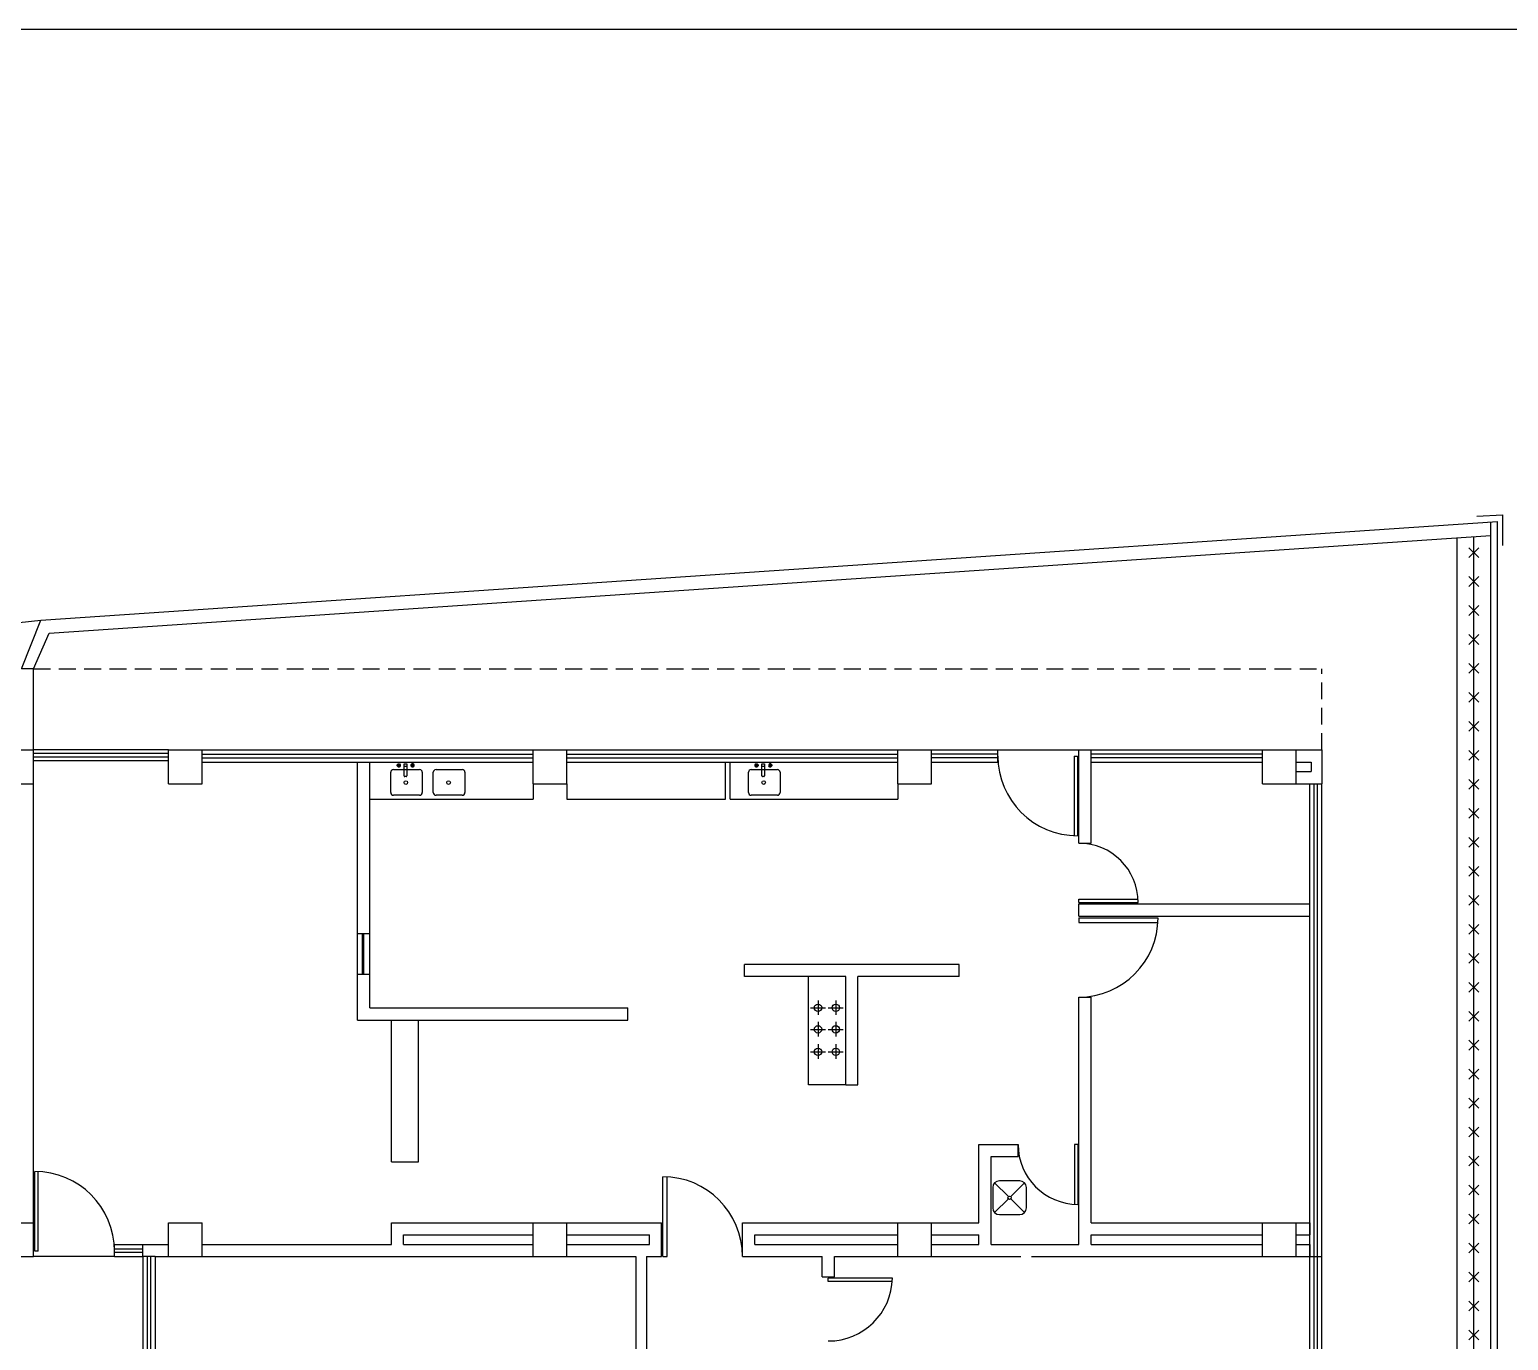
# Model space of a CAD drawing. Extents: x 0 to 130, y 0 to 88.
# Drawn here: x 79.46 to 101.36, y 68.41 to 87.81 of the extents above; entities that cross this region are included whole.
import ezdxf

# ---------------------------------------------------------------- set-up
doc = ezdxf.new("R2010")
doc.units = 0
doc.header["$MEASUREMENT"] = 0
doc.linetypes.add('HIDDEN', pattern=[0.375, 0.25, -0.125])
doc.layers.get('0').update_dxf_attribs({"color": 2, "linetype": 'CONTINUOUS'})
for name, color, linetype in [('COL', 6, 'CONTINUOUS'), ('DOOR', 2, 'CONTINUOUS'), ('DOORS', 7, 'CONTINUOUS'), ('OEX', 15, 'CONTINUOUS'), ('PIE', 1, 'CONTINUOUS'), ('SANITARIOS', 1, 'CONTINUOUS'), ('VOLADO', 15, 'HIDDEN'), ('WALLS', 5, 'CONTINUOUS')]:
    doc.layers.add(name, color=color, linetype=linetype)

msp = doc.modelspace()

# ---------------------------------------------------------------- linework, layer by layer
at = {"color": 253}
msp.add_line((80.716, 69.648), (79.516, 69.648), dxfattribs=at)
at = {"layer": 'COL', "color": 253}
for p, q in [((79.016, 77.148), (79.516, 77.148)), ((79.516, 76.648), (79.516, 77.148)), ((81.516, 76.648), (81.516, 77.148)), ((81.516, 77.148), (82.016, 77.148)), ((82.016, 76.648), (82.016, 77.148)), ((86.916, 77.148), (87.416, 77.148)), ((86.916, 76.648), (86.916, 77.148)), ((87.416, 76.648), (87.416, 77.148)), ((92.316, 77.148), (92.816, 77.148)), ((92.316, 76.648), (92.316, 77.148)), ((92.816, 76.648), (92.816, 77.148)), ((97.716, 77.148), (98.216, 77.148)), ((97.716, 76.648), (97.716, 77.148)), ((98.216, 76.648), (98.216, 77.148)), ((79.016, 76.648), (79.516, 76.648)), ((81.516, 76.648), (82.016, 76.648)), ((86.916, 76.648), (87.416, 76.648)), ((92.316, 76.648), (92.816, 76.648)), ((97.716, 76.648), (98.216, 76.648)), ((79.016, 70.148), (79.516, 70.148)), ((79.516, 69.648), (79.516, 70.148)), ((81.516, 70.148), (82.016, 70.148)), ((81.516, 69.648), (81.516, 70.148)), ((82.016, 69.648), (82.016, 70.148)), ((86.916, 69.648), (86.916, 70.148)), ((86.916, 70.148), (87.416, 70.148)), ((87.416, 69.648), (87.416, 70.148)), ((92.316, 70.148), (92.816, 70.148)), ((92.316, 69.648), (92.316, 70.148)), ((92.816, 69.648), (92.816, 70.148)), ((97.716, 70.148), (98.216, 70.148)), ((97.716, 69.648), (97.716, 70.148)), ((98.216, 69.648), (98.216, 70.148)), ((79.016, 69.648), (79.516, 69.648)), ((81.516, 69.648), (82.016, 69.648)), ((86.916, 69.648), (87.416, 69.648)), ((92.316, 69.648), (92.816, 69.648)), ((97.716, 69.648), (98.216, 69.648))]:
    msp.add_line(p, q, dxfattribs=at)
at = {"layer": 'DOOR', "color": 253}
for p, q in [((101.196, 6.874), (101.196, 80.527)), ((81.516, 77.148), (79.516, 77.148)), ((81.516, 77.093), (79.516, 77.093)), ((82.016, 77.148), (86.916, 77.148)), ((87.416, 77.148), (92.316, 77.148)), ((92.816, 77.148), (94.996, 77.148)), ((93.796, 76.968), (93.796, 77.148)), ((95.176, 77.148), (97.716, 77.148)), ((81.516, 77.043), (79.516, 77.043)), ((81.516, 76.988), (79.516, 76.988)), ((82.016, 77.083), (86.916, 77.083)), ((82.016, 77.033), (86.916, 77.033)), ((82.016, 76.968), (86.916, 76.968)), ((87.416, 77.083), (92.316, 77.083)), ((87.416, 77.033), (92.316, 77.033)), ((87.416, 76.968), (92.316, 76.968)), ((93.796, 77.083), (92.816, 77.083)), ((93.796, 77.033), (92.816, 77.033)), ((92.816, 76.968), (93.796, 76.968)), ((94.926, 77.058), (94.926, 75.88)), ((94.926, 77.058), (94.976, 77.058)), ((94.976, 77.058), (94.976, 75.878)), ((97.716, 77.083), (95.176, 77.083)), ((97.716, 77.033), (95.176, 77.033)), ((95.176, 76.968), (97.716, 76.968)), ((98.416, 74.868), (98.416, 76.648)), ((98.481, 69.648), (98.481, 76.648)), ((98.531, 69.648), (98.531, 76.648)), ((98.596, 69.648), (98.596, 76.648)), ((94.996, 74.94), (95.874, 74.94)), ((94.996, 74.89), (94.996, 74.94)), ((94.996, 74.89), (94.996, 74.94)), ((94.996, 74.89), (95.874, 74.89)), ((98.416, 69.648), (98.416, 74.688)), ((94.996, 74.661), (96.168, 74.661)), ((94.996, 74.661), (94.996, 74.595)), ((94.996, 74.661), (94.996, 74.595)), ((94.996, 74.595), (96.168, 74.595)), ((84.316, 73.828), (84.316, 74.428)), ((84.386, 73.828), (84.386, 74.428)), ((84.406, 73.828), (84.406, 74.428)), ((84.496, 73.828), (84.496, 74.428)), ((84.816, 71.048), (84.816, 73.148)), ((85.216, 71.048), (85.216, 73.148)), ((94.983, 71.308), (94.933, 71.308)), ((94.983, 71.308), (94.933, 71.308)), ((94.933, 71.308), (94.933, 70.421)), ((94.983, 71.308), (94.983, 70.421)), ((84.816, 71.048), (85.216, 71.048)), ((79.536, 69.728), (79.536, 70.908)), ((79.586, 69.728), (79.586, 70.907)), ((88.834, 69.648), (88.834, 70.83)), ((88.9, 69.648), (88.9, 70.83)), ((79.586, 69.728), (79.536, 69.728)), ((80.716, 69.828), (81.136, 69.828)), ((80.716, 69.648), (80.716, 69.828)), ((80.716, 69.763), (81.136, 69.763)), ((80.716, 69.713), (81.136, 69.713)), ((80.716, 69.648), (81.136, 69.648)), ((81.136, 69.648), (81.136, 64.148)), ((81.201, 69.648), (81.201, 64.148)), ((81.251, 69.648), (81.251, 64.148)), ((81.316, 69.648), (81.316, 64.148)), ((88.834, 69.648), (88.9, 69.648)), ((88.834, 69.648), (88.9, 69.648)), ((98.416, 56.188), (98.416, 69.648)), ((98.416, 69.648), (98.596, 69.648)), ((98.481, 23.948), (98.481, 69.648)), ((98.531, 23.948), (98.531, 69.648)), ((98.596, 23.948), (98.596, 69.648)), ((92.235, 69.328), (91.286, 69.328)), ((91.286, 69.278), (91.286, 69.328)), ((92.233, 69.278), (91.286, 69.278))]:
    msp.add_line(p, q, dxfattribs=at)
for centre, radius, start, end in [((94.976, 77.058), 1.18, 180, 270), ((94.996, 74.89), 0.878, 360, 90), ((94.996, 74.661), 1.173, 270, 0), ((94.983, 71.308), 0.887, 180, 270), ((79.536, 69.728), 1.18, 360, 90), ((88.834, 69.648), 1.182, 0, 90), ((91.286, 69.348), 0.95, 270, 358.7937)]:
    msp.add_arc(centre, radius, start, end, dxfattribs=at)
at = {"layer": 'DOORS', "color": 253}
for p, q in [((100.596, 6.859), (100.596, 80.286)), ((100.846, 7.134), (100.846, 80.303)), ((101.096, 6.859), (101.096, 80.32)), ((100.773, 79.998), (100.918, 80.142)), ((100.773, 80.142), (100.918, 79.998)), ((100.773, 79.569), (100.918, 79.713)), ((100.773, 79.713), (100.918, 79.569)), ((100.773, 79.14), (100.918, 79.284)), ((100.773, 79.284), (100.918, 79.14)), ((100.773, 78.711), (100.918, 78.855)), ((100.773, 78.855), (100.918, 78.711)), ((100.773, 78.282), (100.918, 78.426)), ((100.773, 78.426), (100.918, 78.282)), ((100.773, 77.853), (100.918, 77.997)), ((100.773, 77.997), (100.918, 77.853)), ((100.773, 77.424), (100.918, 77.568)), ((100.773, 77.568), (100.918, 77.424)), ((93.796, 77.148), (94.996, 77.148)), ((100.773, 77.139), (100.918, 76.995)), ((100.773, 76.995), (100.918, 77.139)), ((100.773, 76.71), (100.918, 76.566)), ((100.773, 76.566), (100.918, 76.71)), ((100.773, 76.281), (100.918, 76.137)), ((100.773, 76.137), (100.918, 76.281)), ((100.773, 75.852), (100.918, 75.708)), ((100.773, 75.708), (100.918, 75.852)), ((100.773, 75.423), (100.918, 75.279)), ((100.773, 75.279), (100.918, 75.423)), ((100.773, 74.994), (100.918, 74.85)), ((100.773, 74.85), (100.918, 74.994)), ((100.773, 74.565), (100.918, 74.421)), ((100.773, 74.421), (100.918, 74.565)), ((100.773, 74.136), (100.918, 73.992)), ((100.773, 73.992), (100.918, 74.136)), ((100.773, 73.707), (100.918, 73.563)), ((100.773, 73.563), (100.918, 73.707)), ((100.773, 73.278), (100.918, 73.134)), ((100.773, 73.134), (100.918, 73.278)), ((100.773, 72.849), (100.918, 72.705)), ((100.773, 72.705), (100.918, 72.849)), ((100.773, 72.42), (100.918, 72.276)), ((100.773, 72.276), (100.918, 72.42)), ((100.773, 71.991), (100.918, 71.847)), ((100.773, 71.847), (100.918, 71.991)), ((100.773, 71.562), (100.918, 71.418)), ((100.773, 71.418), (100.918, 71.562)), ((100.773, 71.133), (100.918, 70.989)), ((100.773, 70.989), (100.918, 71.133)), ((100.773, 70.704), (100.918, 70.56)), ((100.773, 70.56), (100.918, 70.704)), ((100.773, 70.275), (100.918, 70.131)), ((100.773, 70.131), (100.918, 70.275)), ((100.773, 69.846), (100.918, 69.702)), ((100.773, 69.702), (100.918, 69.846)), ((100.773, 69.417), (100.918, 69.273)), ((100.773, 69.273), (100.918, 69.417)), ((100.773, 68.988), (100.918, 68.844)), ((100.773, 68.844), (100.918, 68.988)), ((100.773, 68.559), (100.918, 68.415)), ((100.773, 68.415), (100.918, 68.559))]:
    msp.add_line(p, q, dxfattribs=at)
at = {"layer": 'OEX', "color": 253}
for p, q in [((100.89, 80.608), (101.268, 80.629)), ((101.268, 80.629), (101.268, 80.175)), ((79.625, 79.07), (101.196, 80.527)), ((101.096, 80.32), (101.096, 80.521)), ((79.748, 78.878), (101.096, 80.32)), ((74.513, 78.524), (79.625, 79.07)), ((79.336, 78.348), (79.625, 79.07)), ((79.516, 78.348), (79.748, 78.878))]:
    msp.add_line(p, q, dxfattribs=at)
at = {"layer": 'PIE', "color": 5}
msp.add_line((130, 87.811), (0, 87.811), dxfattribs=at)
at = {"layer": 'SANITARIOS', "color": 253}
for p, q in [((84.903, 76.928, 0.919), (84.916, 76.94, 0.919)), ((84.903, 76.91, 0.919), (84.903, 76.928, 0.919)), ((84.916, 76.897, 0.919), (84.903, 76.91, 0.919)), ((84.915, 76.923, 0.9), (84.921, 76.93, 0.9)), ((84.915, 76.914, 0.9), (84.915, 76.923, 0.9)), ((84.921, 76.908, 0.9), (84.915, 76.914, 0.9)), ((84.916, 76.94, 0.919), (84.934, 76.94, 0.919)), ((84.934, 76.897, 0.919), (84.916, 76.897, 0.919)), ((84.921, 76.93, 0.9), (84.93, 76.93, 0.9)), ((84.93, 76.908, 0.9), (84.921, 76.908, 0.9)), ((84.93, 76.93, 0.9), (84.936, 76.923, 0.9)), ((84.936, 76.914, 0.9), (84.93, 76.908, 0.9)), ((84.934, 76.94, 0.919), (84.947, 76.928, 0.919)), ((84.947, 76.91, 0.919), (84.934, 76.897, 0.919)), ((84.936, 76.923, 0.9), (84.936, 76.914, 0.9)), ((84.947, 76.928, 0.919), (84.947, 76.91, 0.919)), ((85.003, 76.942, 0.9), (85.043, 76.942, 0.9)), ((85.003, 76.942, 0.923), (85.043, 76.942, 0.923)), ((85.003, 76.903, 0.923), (85.003, 76.942, 0.923)), ((85.003, 76.942, 0.947), (85.043, 76.942, 0.947)), ((85.003, 76.764, 0.947), (85.003, 76.942, 0.947)), ((85.043, 76.903, 0.9), (85.003, 76.903, 0.9)), ((85.043, 76.903, 0.923), (85.003, 76.903, 0.923)), ((85.043, 76.942, 0.923), (85.043, 76.903, 0.923)), ((85.043, 76.942, 0.947), (85.043, 76.764, 0.947)), ((85.119, 76.94, 0.919), (85.106, 76.928, 0.919)), ((85.106, 76.928, 0.919), (85.106, 76.91, 0.919)), ((85.106, 76.91, 0.919), (85.119, 76.897, 0.919)), ((85.123, 76.93, 0.9), (85.117, 76.923, 0.9)), ((85.117, 76.923, 0.9), (85.117, 76.914, 0.9)), ((85.117, 76.914, 0.9), (85.123, 76.908, 0.9)), ((85.137, 76.94, 0.919), (85.119, 76.94, 0.919)), ((85.119, 76.897, 0.919), (85.137, 76.897, 0.919)), ((85.132, 76.93, 0.9), (85.123, 76.93, 0.9)), ((85.123, 76.908, 0.9), (85.132, 76.908, 0.9)), ((85.138, 76.923, 0.9), (85.132, 76.93, 0.9)), ((85.132, 76.908, 0.9), (85.138, 76.914, 0.9)), ((85.149, 76.928, 0.919), (85.137, 76.94, 0.919)), ((85.137, 76.897, 0.919), (85.149, 76.91, 0.919)), ((85.138, 76.914, 0.9), (85.138, 76.923, 0.9)), ((85.149, 76.91, 0.919), (85.149, 76.928, 0.919)), ((89.764, 76.418), (89.764, 76.968)), ((89.835, 76.418), (89.835, 76.968)), ((90.202, 76.928, 0.919), (90.214, 76.94, 0.919)), ((90.202, 76.91, 0.919), (90.202, 76.928, 0.919)), ((90.214, 76.897, 0.919), (90.202, 76.91, 0.919)), ((90.213, 76.923, 0.9), (90.219, 76.93, 0.9)), ((90.213, 76.914, 0.9), (90.213, 76.923, 0.9)), ((90.219, 76.908, 0.9), (90.213, 76.914, 0.9)), ((90.214, 76.94, 0.919), (90.232, 76.94, 0.919)), ((90.232, 76.897, 0.919), (90.214, 76.897, 0.919)), ((90.219, 76.93, 0.9), (90.228, 76.93, 0.9)), ((90.228, 76.908, 0.9), (90.219, 76.908, 0.9)), ((90.228, 76.93, 0.9), (90.235, 76.923, 0.9)), ((90.235, 76.914, 0.9), (90.228, 76.908, 0.9)), ((90.232, 76.94, 0.919), (90.245, 76.928, 0.919)), ((90.245, 76.91, 0.919), (90.232, 76.897, 0.919)), ((90.235, 76.923, 0.9), (90.235, 76.914, 0.9)), ((90.245, 76.928, 0.919), (90.245, 76.91, 0.919)), ((90.302, 76.942, 0.9), (90.341, 76.942, 0.9)), ((90.302, 76.942, 0.923), (90.341, 76.942, 0.923)), ((90.302, 76.903, 0.923), (90.302, 76.942, 0.923)), ((90.302, 76.942, 0.947), (90.341, 76.942, 0.947)), ((90.302, 76.764, 0.947), (90.302, 76.942, 0.947)), ((90.341, 76.903, 0.9), (90.302, 76.903, 0.9)), ((90.341, 76.903, 0.923), (90.302, 76.903, 0.923)), ((90.341, 76.942, 0.923), (90.341, 76.903, 0.923)), ((90.341, 76.942, 0.947), (90.341, 76.764, 0.947)), ((90.417, 76.94, 0.919), (90.405, 76.928, 0.919)), ((90.405, 76.928, 0.919), (90.405, 76.91, 0.919)), ((90.405, 76.91, 0.919), (90.417, 76.897, 0.919)), ((90.421, 76.93, 0.9), (90.415, 76.923, 0.9)), ((90.415, 76.923, 0.9), (90.415, 76.914, 0.9)), ((90.415, 76.914, 0.9), (90.421, 76.908, 0.9)), ((90.435, 76.94, 0.919), (90.417, 76.94, 0.919)), ((90.417, 76.897, 0.919), (90.435, 76.897, 0.919)), ((90.43, 76.93, 0.9), (90.421, 76.93, 0.9)), ((90.421, 76.908, 0.9), (90.43, 76.908, 0.9)), ((90.437, 76.923, 0.9), (90.43, 76.93, 0.9)), ((90.43, 76.908, 0.9), (90.437, 76.914, 0.9)), ((90.448, 76.928, 0.919), (90.435, 76.94, 0.919)), ((90.435, 76.897, 0.919), (90.448, 76.91, 0.919)), ((90.437, 76.914, 0.9), (90.437, 76.923, 0.9)), ((90.448, 76.91, 0.919), (90.448, 76.928, 0.919)), ((84.806, 76.516, 0.9), (84.806, 76.817, 0.9)), ((84.846, 76.857, 0.9), (85.234, 76.857, 0.9)), ((85.033, 76.754, 0.947), (85.013, 76.754, 0.947)), ((85.274, 76.817, 0.9), (85.274, 76.516, 0.9)), ((85.437, 76.516, 0.9), (85.437, 76.817, 0.9)), ((85.477, 76.857, 0.9), (85.865, 76.857, 0.9)), ((85.905, 76.817, 0.9), (85.905, 76.516, 0.9)), ((86.916, 76.648), (86.916, 76.418)), ((87.416, 76.648), (87.416, 76.418)), ((90.104, 76.516, 0.9), (90.104, 76.817, 0.9)), ((90.144, 76.857, 0.9), (90.532, 76.857, 0.9)), ((90.331, 76.754, 0.947), (90.312, 76.754, 0.947)), ((90.572, 76.817, 0.9), (90.572, 76.516, 0.9)), ((92.316, 76.648), (92.316, 76.418)), ((85.234, 76.476, 0.9), (84.846, 76.476, 0.9)), ((85.865, 76.476, 0.9), (85.477, 76.476, 0.9)), ((90.532, 76.476, 0.9), (90.144, 76.476, 0.9)), ((84.496, 76.418), (86.916, 76.418)), ((87.416, 76.418), (89.764, 76.418)), ((89.835, 76.418), (92.316, 76.418)), ((90.993, 72.191), (90.993, 73.792)), ((91.136, 73.441), (91.136, 73.226)), ((91.398, 73.441), (91.398, 73.226)), ((91.024, 73.328), (91.244, 73.328)), ((91.286, 73.328), (91.506, 73.328)), ((91.024, 73.008), (91.244, 73.008)), ((91.136, 73.121), (91.136, 72.907)), ((91.286, 73.008), (91.506, 73.008)), ((91.398, 73.121), (91.398, 72.907)), ((91.136, 72.79), (91.136, 72.575)), ((91.398, 72.79), (91.398, 72.575)), ((91.024, 72.677), (91.244, 72.677)), ((91.286, 72.677), (91.506, 72.677)), ((91.543, 72.191), (90.993, 72.191)), ((93.749, 70.74), (93.952, 70.537)), ((94.12, 70.769), (93.82, 70.769)), ((94.19, 70.74), (93.987, 70.537)), ((93.72, 70.669), (93.72, 70.369)), ((94.22, 70.369), (94.22, 70.669)), ((93.952, 70.501), (93.749, 70.298)), ((93.987, 70.501), (94.19, 70.298)), ((93.82, 70.269), (94.12, 70.269))]:
    msp.add_line(p, q, dxfattribs=at)
for centre, radius in [((85.03, 76.665), 0.0268), ((85.662, 76.665), 0.0268), ((90.329, 76.665), 0.0268), ((91.134, 73.331), 0.0546), ((91.396, 73.331), 0.0546), ((91.134, 73.011), 0.0546), ((91.396, 73.011), 0.0546), ((91.134, 72.679), 0.0546), ((91.396, 72.679), 0.0546), ((93.97, 70.519), 0.025)]:
    msp.add_circle(centre, radius, dxfattribs=at)
for centre, radius, start, end in [((84.846, 76.817, 0.9), 0.04, 90, 180), ((85.013, 76.764, 0.947), 0.01, 180, 270), ((85.033, 76.764, 0.947), 0.01, 270, 360), ((85.234, 76.817, 0.9), 0.04, 0, 90), ((85.477, 76.817, 0.9), 0.04, 90, 180), ((85.865, 76.817, 0.9), 0.04, 0, 90), ((90.144, 76.817, 0.9), 0.04, 90, 180), ((90.312, 76.764, 0.947), 0.01, 180, 270), ((90.331, 76.764, 0.947), 0.01, 270, 360), ((90.532, 76.817, 0.9), 0.04, 0, 90), ((84.846, 76.516, 0.9), 0.04, 180, 270), ((85.234, 76.516, 0.9), 0.04, 270, 0), ((85.477, 76.516, 0.9), 0.04, 180, 270), ((85.865, 76.516, 0.9), 0.04, 270, 0), ((90.144, 76.516, 0.9), 0.04, 180, 270), ((90.532, 76.516, 0.9), 0.04, 270, 0), ((93.82, 70.669), 0.1, 90, 180), ((94.12, 70.669), 0.1, 0, 90), ((93.82, 70.369), 0.1, 180, 270), ((94.12, 70.369), 0.1, 270, 0)]:
    msp.add_arc(centre, radius, start, end, dxfattribs=at)
for points, invisible_edges in [([(84.934, 76.897, 0.942), (84.947, 76.91, 0.942), (84.916, 76.94, 0.942), (84.903, 76.928, 0.942)], 10), ([(84.903, 76.928, 0.942), (84.903, 76.91, 0.942), (84.916, 76.897, 0.942), (84.934, 76.897, 0.942)], 8), ([(84.916, 76.94, 0.942), (84.934, 76.94, 0.942), (84.947, 76.928, 0.942), (84.947, 76.91, 0.942)], 8), ([(85.119, 76.897, 0.942), (85.106, 76.91, 0.942), (85.137, 76.94, 0.942), (85.149, 76.928, 0.942)], 10), ([(85.137, 76.94, 0.942), (85.119, 76.94, 0.942), (85.106, 76.928, 0.942), (85.106, 76.91, 0.942)], 8), ([(85.149, 76.928, 0.942), (85.149, 76.91, 0.942), (85.137, 76.897, 0.942), (85.119, 76.897, 0.942)], 8), ([(90.232, 76.897, 0.942), (90.245, 76.91, 0.942), (90.214, 76.94, 0.942), (90.202, 76.928, 0.942)], 10), ([(90.202, 76.928, 0.942), (90.202, 76.91, 0.942), (90.214, 76.897, 0.942), (90.232, 76.897, 0.942)], 8), ([(90.214, 76.94, 0.942), (90.232, 76.94, 0.942), (90.245, 76.928, 0.942), (90.245, 76.91, 0.942)], 8), ([(90.417, 76.897, 0.942), (90.405, 76.91, 0.942), (90.435, 76.94, 0.942), (90.448, 76.928, 0.942)], 10), ([(90.435, 76.94, 0.942), (90.417, 76.94, 0.942), (90.405, 76.928, 0.942), (90.405, 76.91, 0.942)], 8), ([(90.448, 76.928, 0.942), (90.448, 76.91, 0.942), (90.435, 76.897, 0.942), (90.417, 76.897, 0.942)], 8)]:
    msp.add_3dface(points, dxfattribs=dict(at, invisible_edges=invisible_edges))
at = {"layer": 'VOLADO', "color": 253}
for p in [(79.516, 78.348), (98.596, 77.148)]:
    msp.add_line(p, (98.596, 78.348), dxfattribs=at)
at = {"layer": 'WALLS', "color": 253}
for p, q in [((79.516, 78.348), (79.336, 78.348)), ((79.516, 77.148), (79.516, 78.348)), ((94.996, 77.148), (95.176, 77.148)), ((94.996, 75.768), (94.996, 77.148)), ((95.176, 75.768), (95.176, 77.148)), ((98.216, 77.148), (98.596, 77.148)), ((98.596, 77.148), (98.596, 76.648)), ((84.316, 74.428), (84.316, 76.968)), ((84.496, 74.428), (84.496, 76.968)), ((98.216, 76.968), (98.436, 76.968)), ((98.436, 76.968), (98.436, 76.828)), ((79.516, 70.148), (79.516, 76.648)), ((98.216, 76.828), (98.436, 76.828)), ((98.216, 76.648), (98.596, 76.648)), ((94.996, 75.768), (95.176, 75.768)), ((94.996, 74.868), (98.416, 74.868)), ((94.996, 74.688), (94.996, 74.868)), ((94.996, 74.688), (98.416, 74.688)), ((98.416, 74.688), (98.416, 74.868)), ((84.316, 74.428), (84.496, 74.428)), ((84.316, 73.828), (84.496, 73.828)), ((84.316, 73.148), (84.316, 73.828)), ((84.496, 73.328), (84.496, 73.828)), ((93.223, 73.972), (90.043, 73.972)), ((90.043, 73.792), (90.043, 73.972)), ((93.223, 73.792), (93.223, 73.972)), ((91.543, 73.792), (90.043, 73.792)), ((91.543, 72.191), (91.543, 73.792)), ((91.723, 72.191), (91.723, 73.792)), ((93.223, 73.792), (91.723, 73.792)), ((94.996, 69.828), (94.996, 73.488)), ((94.996, 73.488), (95.176, 73.488)), ((95.176, 70.148), (95.176, 73.488)), ((84.316, 73.148), (88.316, 73.148)), ((84.496, 73.328), (88.316, 73.328)), ((88.316, 73.148), (88.316, 73.328)), ((91.543, 72.191), (91.723, 72.191)), ((93.516, 70.148), (93.516, 71.308)), ((93.516, 71.308), (94.096, 71.308)), ((94.096, 71.128), (94.096, 71.308)), ((93.696, 71.128), (94.096, 71.128)), ((93.696, 69.828), (93.696, 71.128)), ((84.816, 69.828), (84.816, 70.148)), ((84.816, 70.148), (86.916, 70.148)), ((87.416, 70.148), (88.816, 70.148)), ((88.816, 69.648), (88.816, 70.148)), ((90.016, 70.148), (92.316, 70.148)), ((90.016, 69.648), (90.016, 70.148)), ((92.816, 70.148), (93.516, 70.148)), ((95.176, 70.148), (97.716, 70.148)), ((98.216, 70.148), (98.416, 70.148)), ((98.416, 70.148), (98.416, 69.968)), ((84.996, 69.828), (84.996, 69.968)), ((84.996, 69.968), (86.916, 69.968)), ((87.416, 69.968), (88.636, 69.968)), ((88.636, 69.828), (88.636, 69.968)), ((90.196, 69.968), (92.316, 69.968)), ((90.196, 69.828), (90.196, 69.968)), ((92.816, 69.968), (93.516, 69.968)), ((93.516, 69.828), (93.516, 69.968)), ((95.176, 69.968), (97.716, 69.968)), ((95.176, 69.828), (95.176, 69.968)), ((98.216, 69.968), (98.416, 69.968)), ((81.136, 69.648), (81.136, 69.828)), ((81.136, 69.828), (81.516, 69.828)), ((81.316, 69.648), (81.136, 69.648)), ((81.316, 69.648), (81.516, 69.648)), ((82.016, 69.828), (84.816, 69.828)), ((82.016, 69.648), (86.916, 69.648)), ((84.996, 69.828), (86.916, 69.828)), ((87.416, 69.828), (88.636, 69.828)), ((87.416, 69.648), (88.436, 69.648)), ((88.436, 69.648), (88.436, 64.528)), ((88.596, 69.648), (88.596, 67.058)), ((88.596, 69.648), (88.816, 69.648)), ((90.016, 69.648), (91.196, 69.648)), ((90.196, 69.828), (92.316, 69.828)), ((91.196, 69.348), (91.196, 69.648)), ((91.376, 69.648), (92.316, 69.648)), ((91.376, 69.348), (91.376, 69.648)), ((92.816, 69.828), (93.516, 69.828)), ((92.816, 69.648), (94.136, 69.648)), ((93.696, 69.828), (94.996, 69.828)), ((94.296, 69.648), (97.716, 69.648)), ((95.176, 69.828), (97.716, 69.828)), ((98.216, 69.828), (98.416, 69.828)), ((98.216, 69.648), (98.416, 69.648)), ((98.416, 69.828), (98.416, 69.648)), ((91.196, 69.348), (91.376, 69.348))]:
    msp.add_line(p, q, dxfattribs=at)

doc.saveas('drawing.dxf')
